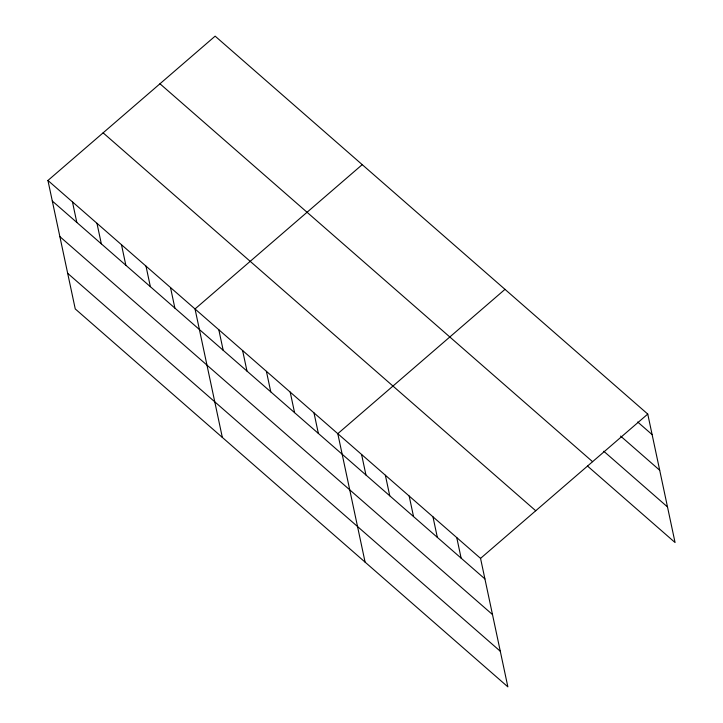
<?xml version="1.0" encoding="UTF-8"?>
<svg xmlns="http://www.w3.org/2000/svg" width="723" height="723" viewBox="0 0 723 723"><rect width="100%" height="100%" fill="white"/><g stroke="black" fill="none" stroke-linecap="round" stroke-linejoin="round"><path stroke-width="1.08" d="M47.935 180.47L480.551 558.382L507.862 686.85L75.246 308.929L47.935 180.47L215.138 36.15L647.754 414.071L675.065 542.53L587.537 466.073M362.232 164.645L195.029 308.956L222.332 437.424M504.997 289.354L337.795 433.673L365.097 562.133M480.551 558.382L647.754 414.071M637.677 421.997L652.128 434.622M620.605 436.086L659.692 470.23M603.759 451.242L667.492 506.922M159.964 83.778L592.58 461.69M103.109 132.842L535.734 510.763M52.3 201.021L484.925 578.933M59.873 236.629L492.49 614.55M67.673 273.321L500.289 651.242M456.764 537.596L461.129 558.156M432.969 516.818L437.334 537.37M409.173 496.032L413.538 516.584M385.377 475.246L389.751 495.797M361.581 454.46L365.955 475.011M313.999 412.887L318.364 433.439M290.203 392.101L294.568 412.652M266.407 371.315L270.773 391.866M242.612 350.528L246.986 371.08M218.816 329.742L223.19 350.294M170.511 287.546L174.876 308.097M145.992 266.127L150.366 286.679M121.482 244.717L125.847 265.269M96.963 223.299L101.337 243.85M72.454 201.88L76.819 222.431"/></g></svg>
